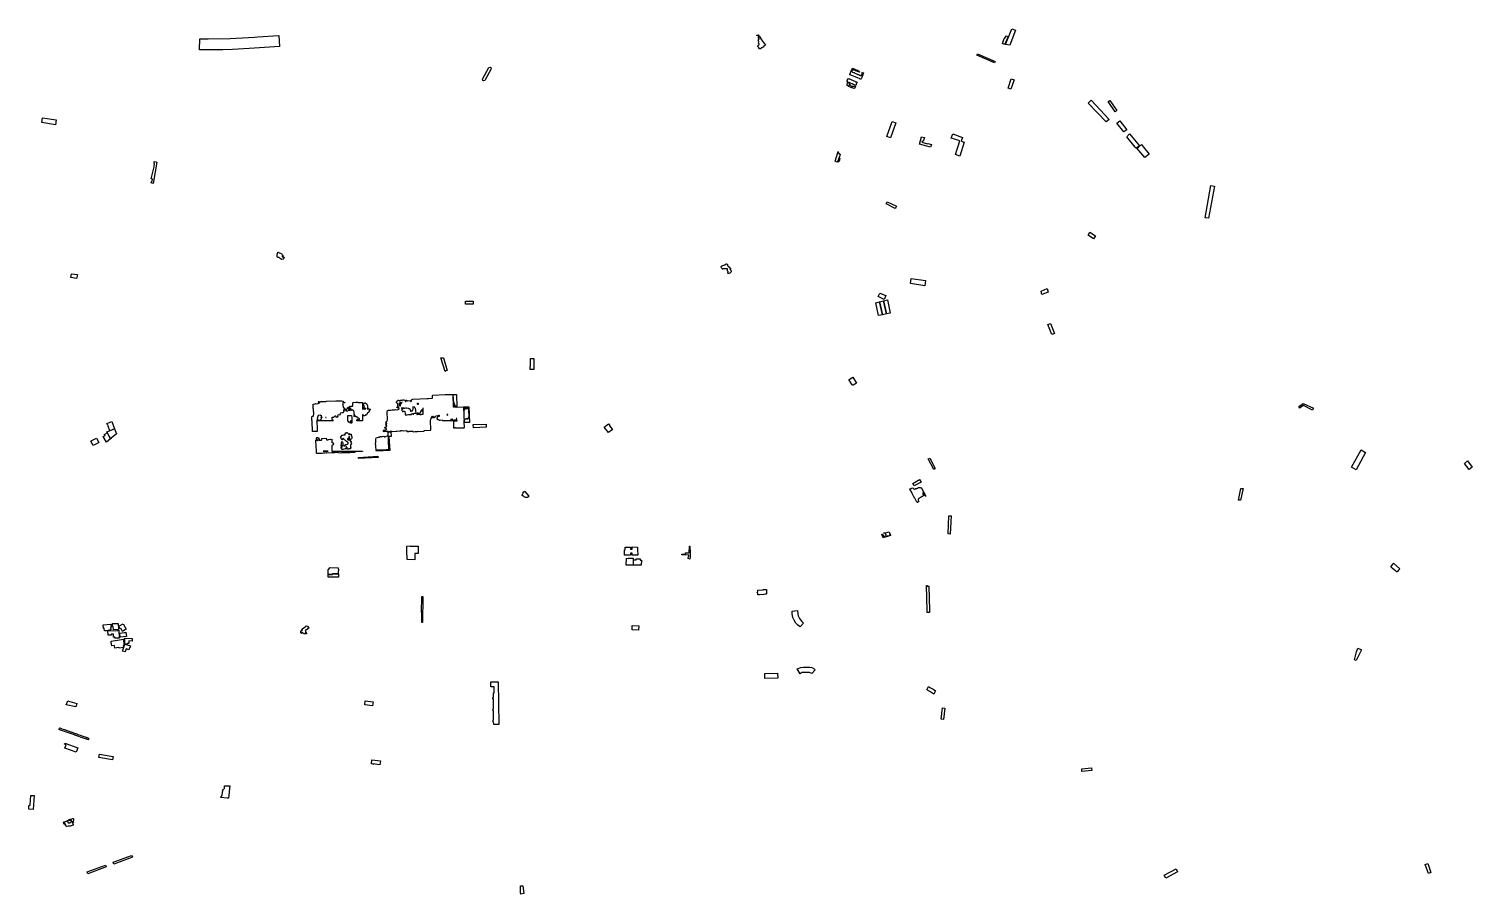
# Model space of a CAD drawing. Header units: metres. Extents: x 213388 to 215578, y 466847 to 469591.
# Drawn here: x 213392 to 215578, y 468280 to 469591 of the extents above; entities that cross this region are included whole.
import ezdxf

# ---------------------------------------------------------------- set-up
doc = ezdxf.new("R2010")
doc.units = ezdxf.units.M
doc.layers.add('DESCRIPTION_ERROR', color=5, linetype='Continuous')
doc.layers.add('EXCESS_ERROR', color=1, linetype='Continuous')

msp = doc.modelspace()

# ---------------------------------------------------------------- linework, layer by layer
at = {"layer": 'DESCRIPTION_ERROR'}
for points in [[(214496.4, 469564.9), (214496.4, 469565.6), (214496.8, 469566.6), (214498, 469567.6), (214498.1, 469568), (214498, 469568.8), (214497, 469569.6), (214496.9, 469570), (214497, 469570.8), (214497.6, 469571.5), (214497.7, 469572.1), (214497.4, 469573), (214496.5, 469573.7), (214497, 469574.4), (214497.2, 469575.4), (214498.1, 469576), (214498.1, 469576.4), (214497.2, 469578), (214497.2, 469579.1), (214497.6, 469579.2), (214497.7, 469579.8), (214497, 469581), (214496.4, 469581.4), (214495.2, 469581.2), (214494.6, 469580.8), (214494.4, 469581), (214494.4, 469581.5), (214495.1, 469582), (214495.8, 469581.7), (214495.9, 469582), (214496.3, 469582), (214496.4, 469581.7), (214496.4, 469582.6), (214497, 469582.1), (214497.4, 469581.4), (214497.7, 469581.2), (214497.8, 469581.1), (214498.4, 469579.8), (214498.7, 469579.6), (214501.7, 469574.8), (214507.7, 469566.8), (214507.6, 469566.6), (214504.8, 469564.5), (214505.1, 469564.2), (214503.2, 469563.2), (214503.1, 469563.3), (214500.8, 469561.7), (214500, 469561.2), (214499.1, 469561.2), (214498.9, 469561.3), (214497.3, 469563.5), (214496.4, 469564.9)], [(214639.4, 469531.9), (214643.2, 469530.1), (214643.3, 469529.9), (214646.9, 469528.8), (214647.7, 469528), (214648.8, 469527.8), (214649.4, 469527.2), (214649.3, 469526.8), (214649.9, 469526.4), (214649.9, 469525.8), (214647.1, 469526.6), (214646.3, 469527.2), (214643.9, 469527.8), (214642.8, 469528.6), (214642.7, 469528.9), (214641.7, 469528.8), (214640.8, 469529.3), (214639.4, 469529.3), (214638.7, 469528.7), (214638.6, 469526.8), (214639.7, 469525.8), (214641, 469525.2), (214642.1, 469525.1), (214643, 469524.4), (214646.2, 469523.2), (214647.8, 469522.2), (214648.4, 469522.3), (214649.8, 469521.8), (214650, 469521.4), (214651.2, 469520.9), (214652.8, 469520.8), (214653.4, 469522), (214654.3, 469522.2), (214654.6, 469522.6), (214654.6, 469523.4), (214653.7, 469524.4), (214653.7, 469525), (214654.7, 469525.3), (214656.1, 469524.8), (214656.1, 469524.1), (214655.8, 469523.6), (214655.3, 469521.8), (214655.1, 469521.3), (214654.8, 469521), (214654.7, 469520.4), (214654.7, 469520.3), (214654.3, 469520), (214654.2, 469519.2), (214653.4, 469517.6), (214652.8, 469515.6), (214652.3, 469515), (214652, 469515.1), (214651, 469515.4), (214650.1, 469516), (214648.3, 469516.6), (214648, 469516.9), (214645.9, 469517.5), (214644.4, 469518.4), (214643.6, 469518.5), (214640.9, 469519.8), (214635.5, 469521.8), (214635.4, 469522.4), (214638, 469528.8), (214638.1, 469528.9), (214638.1, 469529), (214639.3, 469531.9), (214639.4, 469531.9)], [(214633, 469516.1), (214634, 469515.8), (214634.4, 469515.5), (214635, 469515.5), (214637.8, 469514), (214639.4, 469513.6), (214641.4, 469512.5), (214642.9, 469512), (214644.2, 469511.3), (214645.6, 469511), (214645.9, 469510.8), (214646.5, 469510.4), (214645.2, 469507.7), (214645, 469506.5), (214644.5, 469505.8), (214643.6, 469505.9), (214641.4, 469507.2), (214640.5, 469507.3), (214639.1, 469508.2), (214637.2, 469508.8), (214636.8, 469509.1), (214634.6, 469510), (214634.6, 469506), (214635.1, 469506.1), (214635.7, 469507.2), (214636, 469507.2), (214637.2, 469504.9), (214637.8, 469504.4), (214644.1, 469504.4), (214642.6, 469501), (214642, 469500.9), (214640.4, 469501.6), (214639.4, 469502), (214638.7, 469502.2), (214633.7, 469504.3), (214633.9, 469504.6), (214632.8, 469505), (214632.2, 469505), (214631.5, 469505.5), (214631.6, 469507.1), (214631.4, 469507.9), (214632.1, 469508.9), (214632.1, 469509.5), (214633.3, 469510.2), (214633.2, 469510.6), (214632.6, 469510.7), (214631.4, 469512.1), (214631.5, 469513), (214631.9, 469513.2), (214632, 469514.2), (214632.6, 469515.8), (214633, 469516.1)], [(214619.8, 469396.9), (214619.4, 469396.2), (214619.5, 469395.4), (214620.1, 469394.9), (214620, 469393.2), (214619.5, 469393.3), (214619.6, 469391.9), (214618.9, 469391.2), (214618.9, 469390.3), (214618.7, 469390), (214618.1, 469390), (214617.5, 469389.5), (214615, 469389.7), (214613.1, 469390.7), (214613.2, 469390.8), (214617.8, 469405.4), (214618, 469405.1), (214618.3, 469404.8), (214618, 469404.4), (214618, 469403.8), (214618.3, 469403.4), (214618.3, 469402.9), (214618.9, 469402.4), (214619.8, 469402.4), (214620.5, 469402), (214620.6, 469400.5), (214620.2, 469400.2), (214619.9, 469397.7), (214617.5, 469390.4), (214619.9, 469397.7), (214619.8, 469396.9)], [(213768.4, 469246.4), (213768.4, 469249.8), (213768.8, 469250.5), (213768.8, 469251.4), (213769.3, 469252.1), (213769.4, 469253.2), (213769.9, 469252.8), (213771, 469253), (213771.4, 469252.2), (213771.7, 469252), (213773.8, 469251.8), (213774.1, 469251.2), (213774.1, 469250.4), (213774.5, 469251.1), (213774.8, 469251.1), (213774.9, 469251.1), (213775.7, 469249.2), (213776.8, 469248.2), (213777.2, 469247.3), (213777.2, 469246.8), (213776, 469246.6), (213775.9, 469246), (213778.2, 469245.7), (213778.9, 469245.1), (213778.6, 469243.6), (213777.6, 469242.7), (213775.2, 469242.1), (213774.2, 469243.2), (213773.6, 469243.2), (213772.2, 469243.8), (213771.2, 469244.9), (213769.4, 469244.9), (213768.5, 469245.8), (213768.4, 469246.4)], [(214444.9, 469233.5), (214446.4, 469234.1), (214448, 469235.5), (214448.8, 469235.5), (214449.5, 469234.7), (214450.3, 469234.4), (214450.3, 469232.6), (214450.6, 469232.3), (214451.5, 469231.6), (214453, 469229.9), (214454.5, 469229.2), (214455.4, 469228.1), (214453.6, 469227.8), (214454.2, 469227.4), (214454.3, 469226.2), (214455.1, 469225.9), (214455.5, 469225.6), (214455.8, 469224.7), (214455.8, 469223.3), (214453.8, 469221.4), (214452.2, 469220.6), (214451.4, 469220.6), (214451.4, 469221), (214450.7, 469221.5), (214451, 469224), (214450.8, 469224.2), (214450.3, 469224.2), (214450.3, 469228), (214443.2, 469228), (214443.2, 469227.5), (214442.9, 469227.2), (214442.3, 469227.8), (214441.6, 469228.9), (214441.3, 469229.5), (214440.5, 469230.7), (214440.5, 469231.2), (214440.9, 469231.7), (214441.2, 469231.9), (214441.8, 469232.2), (214442.2, 469232.5), (214443.1, 469233.1), (214444.9, 469233.5)], [(213842.2, 469027), (213842.8, 469027.1), (213857.1, 469027.7), (213860.4, 469027.7), (213865.9, 469028), (213868, 469027.3), (213868.3, 469026), (213868.9, 469025.4), (213869.3, 469025.3), (213869.6, 469025.8), (213870, 469025.8), (213870.6, 469025.3), (213871, 469025.3), (213870.8, 469025), (213868.4, 469025), (213867.7, 469024.7), (213867.2, 469023.8), (213867.7, 469022.5), (213867.5, 469021.4), (213867.6, 469020.7), (213868.3, 469019.9), (213868.3, 469018.9), (213868, 469018.3), (213868.3, 469017.8), (213870, 469017.1), (213869.8, 469015.6), (213870.2, 469015.2), (213870.8, 469015.2), (213871.6, 469015.7), (213872.6, 469015.4), (213874.6, 469015.9), (213874.8, 469016.3), (213874.8, 469017.1), (213875.4, 469017.7), (213876.5, 469018), (213877.1, 469018.7), (213877.7, 469018.9), (213878.2, 469019.4), (213878.3, 469020), (213879.1, 469019.9), (213879.2, 469018.9), (213879.6, 469019.3), (213880.3, 469019.3), (213880.8, 469019.8), (213882.2, 469019.8), (213882.7, 469020.2), (213882.8, 469024.6), (213883.5, 469025.4), (213887.2, 469025.6), (213887.9, 469025.5), (213888.8, 469025.7), (213890.5, 469025.8), (213890.8, 469025.5), (213892.2, 469025.3), (213896, 469025.4), (213896.5, 469025.2), (213897.4, 469025.2), (213897.4, 469015.2), (213898.7, 469015.7), (213901, 469015.4), (213901.8, 469015.9), (213902.6, 469015.9), (213902.6, 469016.2), (213901.6, 469016.2), (213900.7, 469016.6), (213899.3, 469016.6), (213898.6, 469016.9), (213898.6, 469017.1), (213899, 469017.2), (213899.3, 469017.7), (213899, 469018.4), (213900.6, 469019.3), (213900, 469020.1), (213899.4, 469020.4), (213898.8, 469021.1), (213898.8, 469021.9), (213899.4, 469022.6), (213899.5, 469023.5), (213900, 469023.7), (213900.5, 469024.7), (213901.6, 469025), (213902.4, 469024.7), (213902.3, 469024.2), (213902.6, 469023.7), (213903.4, 469023.6), (213903.7, 469023.2), (213904.2, 469022.5), (213904.3, 469021.7), (213904.7, 469021.6), (213905, 469021), (213905, 469018.3), (213905.4, 469016.9), (213904.9, 469016.3), (213904.4, 469016.2), (213904.4, 469015.9), (213904.9, 469015.7), (213906.2, 469015.7), (213907.6, 469015.9), (213908.9, 469015), (213909.1, 469014), (213908.3, 469013.6), (213907.2, 469012.4), (213907.4, 469011.5), (213907.3, 469010.3), (213906.6, 469010.3), (213906.4, 469010), (213905.2, 469009.8), (213904.6, 469008.2), (213904.2, 469008), (213904, 469007.2), (213903.5, 469006.6), (213902.8, 469006.3), (213902.5, 469006.6), (213902, 469006.6), (213901.9, 469005.8), (213901.4, 469005.4), (213900.7, 469005), (213899.9, 469005), (213898.6, 469006), (213898.2, 469006.7), (213897.4, 469006.7), (213897.4, 468997.6), (213889.1, 468997.6), (213889.1, 468999.2), (213889.8, 468999.6), (213890.4, 468999.6), (213890.8, 468999.2), (213892.3, 468999.5), (213892.8, 469000.1), (213892.8, 469000.7), (213892.2, 469001.4), (213889.9, 469001.5), (213889.2, 469003.6), (213888, 469003.8), (213887, 469004.8), (213886.1, 469004.9), (213885.6, 469003.8), (213885, 469004), (213885.1, 469005.6), (213885.6, 469006.2), (213886.1, 469006.2), (213886.1, 469006.8), (213885.5, 469006.6), (213885, 469007), (213885, 469011.1), (213883.7, 469013), (213882.7, 469013.4), (213882.4, 469014.1), (213881.5, 469013.9), (213881.4, 469013.4), (213881.2, 469013.4), (213880, 469015.7), (213879.5, 469015.6), (213879.8, 469014.2), (213879.2, 469013.2), (213878.3, 469013.2), (213878, 469014.1), (213877.8, 469014.1), (213877.8, 469013.2), (213877.6, 469012.9), (213876.5, 469013.2), (213875.5, 469012.9), (213875, 469012.4), (213874.4, 469012.6), (213873.8, 469011.8), (213873, 469012.1), (213873.2, 469012.8), (213872.9, 469013), (213872.9, 469013.8), (213873.1, 469013.8), (213873.2, 469014.1), (213872.5, 469014.4), (213872.3, 469014.8), (213871, 469013.9), (213870.2, 469013.9), (213869.2, 469014.4), (213868.8, 469013.9), (213868.8, 469013.3), (213869.2, 469012.6), (213869.2, 469012), (213868.4, 469009.9), (213868.1, 469009.7), (213866, 469009.8), (213864.4, 469009), (213863.9, 469008.5), (213863.4, 469006.3), (213861.4, 469006.4), (213860.3, 469006.1), (213859.8, 469005.1), (213860.2, 469004.5), (213860.2, 469003.9), (213859.7, 469003.2), (213859, 469003.1), (213859, 469002.6), (213857.6, 469003), (213857.5, 469003.9), (213856.9, 469004.5), (213855.4, 469004.4), (213854.3, 469003.1), (213853.8, 469002.8), (213851.8, 469002.7), (213851.3, 469003), (213851.3, 468999.7), (213851.6, 468999.4), (213852.7, 468999), (213852.8, 468997.8), (213853.1, 468997.6), (213827.8, 468997.6), (213828.2, 468997), (213828.5, 468992.5), (213828.8, 468990.4), (213829.1, 468981.8), (213828.7, 468981.6), (213825, 468981.6), (213823.4, 468981.2), (213821.8, 468981.6), (213821.1, 468997.2), (213821.3, 468997.6), (213821.1, 468997.6), (213821, 468998), (213820.9, 469003.7), (213821.3, 469004.6), (213822.2, 469004.8), (213822.7, 469004.5), (213823.4, 469005.2), (213823.9, 469008), (213823.7, 469009.2), (213823.8, 469010.5), (213823.3, 469012.1), (213823.2, 469015), (213822.8, 469016.5), (213822.8, 469023), (213825.4, 469023.3), (213825.7, 469023.2), (213826.2, 469023.7), (213828.2, 469023.5), (213830.6, 469023.7), (213831.4, 469024.3), (213831.4, 469024.8), (213831.7, 469025), (213831.4, 469025.9), (213830.3, 469026.1), (213830.8, 469026.5), (213831.4, 469026.6), (213831.9, 469026.6), (213832.1, 469026.1), (213832, 469025), (213832.4, 469024.8), (213832.8, 469025.9), (213834.1, 469026.2), (213834.6, 469026.7), (213841.1, 469027), (213842.2, 469027)], [(213995.9, 469031.4), (213997.6, 469031.6), (214003.3, 469031.8), (214003.4, 469035), (214003.6, 469036), (214003.8, 469036.2), (214022.7, 469037.2), (214023.6, 469037.2), (214023.8, 469037.2), (214029.8, 469037.5), (214031.4, 469037.5), (214032.7, 469037.7), (214033.6, 469037.7), (214034, 469037.5), (214034.6, 469036.9), (214034.6, 469036.8), (214034.6, 469036.3), (214034.5, 469035.1), (214034.8, 469032.7), (214035, 469030.4), (214035.1, 469025.2), (214035.2, 469020), (214035.4, 469019.2), (214035.5, 469018.8), (214035.7, 469024.8), (214036.2, 469023.7), (214037, 469022.9), (214036.8, 469020.7), (214037.8, 469020.5), (214038.7, 469018.9), (214040.4, 469018.8), (214040.4, 469018.3), (214050.3, 469018.6), (214050.4, 469018.4), (214050.8, 469018.2), (214051.1, 469017.1), (214050.5, 469014.6), (214050.7, 469012.9), (214051.8, 469014.2), (214052.3, 469015.8), (214053.4, 469016.4), (214053.1, 469017), (214053.5, 469017.4), (214053.7, 469017.4), (214053.7, 469016.3), (214054.2, 469015.8), (214054.7, 469015.7), (214055.3, 469016.6), (214056.1, 469016.9), (214056.5, 469017.8), (214057, 469017.5), (214057.1, 469016.3), (214057.8, 469014.6), (214057.8, 469013.6), (214058.2, 469012.6), (214058.5, 469004.6), (214058.3, 469003.6), (214057.6, 469002.2), (214057.6, 469000.6), (214057.1, 469000), (214056.5, 469000), (214056.4, 469000.3), (214056, 469000.4), (214055.5, 469001.2), (214055.6, 469001.8), (214055.4, 469001.8), (214055.4, 469001), (214054.8, 469000.4), (214054.3, 469000.2), (214053, 469000.2), (214052.3, 468999.6), (214051.9, 468998.6), (214051.3, 468998.8), (214051.2, 468999), (214051.1, 468996.8), (214051.2, 468995), (214051.1, 468995), (214051.4, 468988.5), (214051.4, 468987.1), (214051.2, 468986.4), (214046.4, 468986.6), (214044.2, 468986.3), (214040.6, 468986.4), (214040.2, 468986.2), (214038.6, 468986.2), (214038.4, 468986.9), (214037.5, 468986.9), (214037, 468986.3), (214035.6, 468986.4), (214035.6, 468997.6), (214019.3, 468997.6), (214019.3, 468997.8), (214018.1, 468998.6), (214015.3, 468998), (214014.1, 468998.3), (214013.3, 468999), (214012.1, 468999.1), (214011.8, 468999.7), (214011.6, 468999.5), (214010.9, 468999.5), (214010.8, 469000.2), (214010.4, 469000.7), (214010.5, 469001.3), (214010.9, 469001.5), (214010.8, 469002.7), (214011.5, 469003.6), (214011.4, 469004), (214011.8, 469004.3), (214013.6, 469004.4), (214014.5, 469004.9), (214014.5, 469005.1), (214013.8, 469005.7), (214012.6, 469005.7), (214011.6, 469005.1), (214008.5, 469004.6), (214007.4, 469003.4), (214006.7, 469003.2), (214006.6, 469002.2), (214006, 469002), (214005, 469002.1), (214005.1, 469002.7), (214005.8, 469002.8), (214006, 469003.1), (214005.1, 469003.3), (214004.8, 469003.9), (214004.3, 469004.2), (214003.9, 469003.8), (214003.4, 469003.8), (214003.2, 469004), (214002.7, 469003.9), (214002.4, 469003.2), (214001.6, 469003.2), (214001.4, 469002.6), (214001.6, 469002.4), (214002.4, 469002.4), (214002.5, 469001.8), (214002.2, 469001.5), (214001.4, 469001.4), (214000.8, 469000.2), (214000.3, 469000), (214000, 468997.9), (214000.7, 468983.7), (214000.6, 468983.7), (214000.6, 468983.2), (214000, 468982.7), (213992, 468982.3), (213991.6, 468982.2), (213991.5, 468982.2), (213991.5, 468982.2), (213989.5, 468981.6), (213984.2, 468981.1), (213981.5, 468981.2), (213980.4, 468981), (213977, 468981), (213975.6, 468980.6), (213974.4, 468980.7), (213974.3, 468981.4), (213970.3, 468981.2), (213967.9, 468981.2), (213967.2, 468981.1), (213965.9, 468981), (213965.4, 468981.4), (213965.5, 468982), (213964.7, 468981.9), (213964.3, 468982.2), (213960.1, 468982.1), (213957.5, 468982.2), (213957, 468982.4), (213955.7, 468982.4), (213955.3, 468982.1), (213954.1, 468981.8), (213949.3, 468981.6), (213948.5, 468981.2), (213942.4, 468981), (213941.8, 468981), (213941.2, 468981.4), (213939.6, 468981.6), (213938.9, 468980.8), (213938.9, 468980.8), (213938.6, 468980.8), (213938.3, 468980.9), (213938.1, 468980.8), (213937.6, 468980.5), (213936.8, 468980.5), (213936.8, 468980.7), (213936.5, 468981.5), (213935.6, 468981.8), (213934.6, 468980.9), (213933.2, 468981.4), (213932.2, 468981.4), (213930.4, 468980.9), (213929.3, 468981.5), (213929.3, 468982.6), (213929, 468983), (213929.3, 468983.6), (213929.9, 468983.3), (213931.2, 468983.3), (213931.8, 468983.8), (213933.6, 468984), (213934, 468984.2), (213933.7, 468985.4), (213932.9, 468985.8), (213932.4, 468986.6), (213931.4, 468986.5), (213931.2, 468986.8), (213931.2, 468987.4), (213931.6, 468988.1), (213932.2, 468988.1), (213933, 468987.6), (213933.5, 468987.8), (213934.3, 468990.5), (213934.2, 468990.7), (213933.5, 468990.6), (213932.8, 468991.1), (213932.8, 468991.7), (213933.2, 468992.5), (213933.6, 468992.9), (213934.3, 468992.8), (213934.4, 468993.4), (213934.1, 468994.2), (213933.6, 468993.7), (213933.4, 468994.4), (213932.8, 468995), (213933.4, 468995.8), (213933.1, 468996.4), (213933.7, 468996.5), (213934.1, 468996), (213934.6, 468996.7), (213934.7, 468997.6), (213935, 468997.6), (213935.4, 468999.7), (213934.9, 469010.6), (213935.5, 469013), (213936.8, 469013.8), (213937.8, 469013.9), (213940.6, 469013.9), (213942.2, 469014.2), (213946.2, 469014.2), (213947.5, 469014.5), (213950.5, 469014.4), (213951.5, 469014.5), (213952.8, 469015.1), (213952.7, 469015.9), (213953, 469016.6), (213952.6, 469017.1), (213950.3, 469017.4), (213949.4, 469017.8), (213949.8, 469018.6), (213951, 469018.6), (213951.2, 469018.8), (213952, 469018.8), (213952, 469019), (213951.5, 469019.2), (213951, 469019.8), (213951, 469020.1), (213951.2, 469020.2), (213951.2, 469021.3), (213950.8, 469022.8), (213950.8, 469023.5), (213949.8, 469024.1), (213949, 469025), (213948.8, 469026.2), (213949.4, 469027.1), (213949.3, 469027.6), (213951, 469028.2), (213951.4, 469028.9), (213952.1, 469028.9), (213952.8, 469028.5), (213953.2, 469028), (213953.5, 469028), (213954.8, 469028.2), (213955.3, 469028.9), (213955.9, 469029.1), (213957.8, 469029.1), (213958.7, 469029.2), (213958.9, 469029.5), (213960.2, 469029.5), (213961.8, 469028.9), (213961.9, 469027.9), (213962.8, 469026.6), (213963.2, 469026.6), (213963.8, 469027.7), (213964.4, 469027.6), (213964.8, 469028), (213964.7, 469028.3), (213963.8, 469028.2), (213963.6, 469028.8), (213965.3, 469028.5), (213965.6, 469027.9), (213970.1, 469028.6), (213970.3, 469028.3), (213970.2, 469027.1), (213970.8, 469027), (213971.6, 469027.4), (213971.9, 469027.9), (213971.9, 469028.4), (213971.5, 469028.8), (213971.5, 469029.5), (213973.2, 469030.2), (213995.3, 469031.2), (213995.5, 469031.4), (213995.9, 469031.4)], [(213830.5, 469005.5), (213829.4, 469002.8), (213829.4, 469002), (213829.1, 469001.5), (213829.3, 469000.2), (213829, 468999.8), (213828.4, 468999.8), (213828.5, 468999.6), (213829.9, 468999.4), (213830.6, 468998.5), (213834, 468998.8), (213834.5, 468999.2), (213834.5, 468999.7), (213835, 469000), (213835.2, 469000.7), (213835.1, 469002.4), (213835.6, 469002.8), (213835.6, 469004), (213835.3, 469004.6), (213835.9, 469004.9), (213835.9, 469005.1), (213834.2, 469005.7), (213833.5, 469005.7), (213833.2, 469006.1), (213830.8, 469005.7), (213830.5, 469005.5)], [(213877, 469005.4), (213878.2, 469005.4), (213879.4, 469005.7), (213880.7, 469005.7), (213881, 469005.2), (213881.3, 469003.3), (213881.3, 468999.2), (213881.6, 468997.6), (213881.4, 468997.6), (213881.4, 468994.7), (213881, 468994), (213880.3, 468994), (213879.7, 468994.9), (213879.6, 468994.4), (213878.9, 468993.8), (213878.6, 468994.9), (213877.9, 468995.3), (213877.3, 468994.9), (213876.5, 468996.4), (213876.2, 468996.1), (213875.9, 468996.2), (213875.6, 468997.6), (213875.2, 468997.6), (213875.2, 469004.9), (213875.4, 469005.4), (213876, 469005.7), (213877, 469005.4)], [(213877.1, 469016.4), (213876.2, 469016.4), (213875.8, 469015.6), (213877.4, 469015.4), (213877.7, 469015.2), (213878.5, 469015.3), (213878.6, 469015.7), (213879.1, 469015.9), (213879, 469016.5), (213878.6, 469016.8), (213877.8, 469016.8), (213877.1, 469016.4)], [(213953.9, 469024.4), (213953.3, 469024.9), (213953, 469024.3), (213953.2, 469020.5), (213954.4, 469020.7), (213954.5, 469020.5), (213955.2, 469020.5), (213955.3, 469020.7), (213955.4, 469022.8), (213955.1, 469024.3), (213955.6, 469024.8), (213955.2, 469024.8), (213955, 469025.3), (213954.6, 469025.3), (213953.9, 469024.4)], [(213956.5, 469024.3), (213957, 469024.6), (213956.9, 469024.9), (213955.8, 469024.7), (213956.5, 469024.3)], [(213973.6, 469018.6), (213973.8, 469014.6), (213973.4, 469013.6), (213973, 469013.6), (213973, 469013.2), (213972.4, 469012.9), (213971.6, 469011.1), (213970.8, 469011.6), (213970.7, 469012.8), (213970.3, 469013.2), (213970.3, 469014.4), (213970.1, 469014.6), (213969.5, 469014.6), (213969.4, 469015.4), (213968.8, 469015.9), (213968, 469015.9), (213967.7, 469015.7), (213967.4, 469016.2), (213966.8, 469016.5), (213964.4, 469016.4), (213964.1, 469016.6), (213962.6, 469016.8), (213961, 469016.4), (213960.6, 469016.6), (213957.6, 469016.6), (213956.6, 469017.5), (213956.4, 469016.5), (213956.6, 469016.3), (213957.8, 469016.5), (213958.9, 469015.7), (213958.2, 469015.3), (213958.1, 469015), (213956.9, 469014.6), (213956.9, 469014.1), (213957.2, 469013.8), (213957, 469013.2), (213957.7, 469012.7), (213958.3, 469011.7), (213959.3, 469011.7), (213959.8, 469012.1), (213960.4, 469012.1), (213961.4, 469011.6), (213962, 469008.6), (213962, 469006.7), (213962.3, 469006.6), (213965.3, 469006.6), (213967.4, 469006.9), (213968, 469007.4), (213968.9, 469007.3), (213969.5, 469006.9), (213970.7, 469006.9), (213971.5, 469007.4), (213971.5, 469008.4), (213972.6, 469008.2), (213973, 469008.6), (213973.4, 469008.6), (213973.8, 469008.4), (213973.7, 469007.9), (213974.2, 469007.8), (213975.1, 469007.9), (213974.6, 469008.4), (213975.4, 469008.5), (213976.2, 469009.1), (213978.4, 469009), (213978.7, 469009.3), (213978.7, 469010), (213978.5, 469012.2), (213978.2, 469012.6), (213978.2, 469013.9), (213977.6, 469016.4), (213977, 469017.2), (213976.8, 469018.1), (213976.3, 469018.4), (213973.9, 469018.8), (213973.6, 469018.6)], [(213958, 469025.9), (213958.2, 469025.9), (213958.2, 469026.2), (213958, 469026.2), (213958, 469025.9)], [(213988.4, 469014.7), (213988.2, 469014), (213986.6, 469013.6), (213986.3, 469013.3), (213986.5, 469013), (213988.1, 469012.8), (213988.2, 469012.6), (213987.7, 469012.1), (213985.7, 469012), (213985.3, 469011.7), (213985.1, 469010.9), (213984.6, 469010.4), (213984.6, 469009.8), (213985.1, 469009.4), (213985, 469009.1), (213983.8, 469008.8), (213981.6, 469009.1), (213980.2, 469009), (213980.2, 469008.4), (213979.6, 469007.9), (213979.6, 469007.4), (213980.5, 469007.4), (213981.6, 469007.9), (213983.2, 469007.8), (213984.2, 469007.4), (213986.2, 469007.4), (213987.6, 469007.8), (213989.5, 469007.6), (213989.5, 469014.8), (213989.2, 469015.1), (213988.4, 469014.7)], [(213980.4, 469023), (213980.8, 469022.8), (213981, 469023.8), (213980.5, 469024.2), (213980.4, 469023)], [(213981.5, 469023.2), (213982.1, 469022.5), (213982.1, 469023.7), (213981.4, 469023.8), (213981.5, 469023.2)], [(213988.8, 469016.3), (213989.3, 469015.9), (213989.4, 469016.6), (213988.9, 469016.6), (213988.8, 469016.3)], [(214025.4, 469006.4), (214026.5, 469006.2), (214026.8, 469006.4), (214026.7, 469006.9), (214025.8, 469006.9), (214025.4, 469006.4)], [(213835.8, 469002.5), (213836.2, 469001.9), (213836.3, 469002.6), (213836, 469002.7), (213835.8, 469002.5)], [(213841.7, 469002.6), (213842.4, 469002.6), (213842.4, 469002.7), (213841.9, 469002.8), (213841.7, 469002.6)], [(213879.4, 468996.1), (213879.8, 468995.6), (213880.2, 468996.5), (213880, 468997.6), (213879.6, 468997.6), (213879.4, 468996.1)], [(214032.6, 468999.8), (214031.5, 469000), (214031.3, 468999.7), (214031.4, 468998.9), (214031.6, 468998.8), (214032.6, 468999.5), (214033.4, 468998.8), (214033.7, 468999.4), (214034, 468999.6), (214034, 469000), (214033.1, 469000.2), (214032.6, 468999.8)], [(214041.1, 468997.6), (214040.9, 468998.4), (214039.7, 468999.1), (214036.6, 468998.8), (214035.6, 468999.1), (214035.6, 468997.6), (214041.1, 468997.6)], [(214039.9, 469000.8), (214040.3, 469000.9), (214040.3, 469001.3), (214039.6, 469001.3), (214039.9, 469000.8)], [(213827, 468968.2), (213828.2, 468968.4), (213827.4, 468968.9), (213827.9, 468969.5), (213828, 468970.1), (213827.9, 468971.9), (213828.4, 468972.2), (213829.7, 468972.1), (213829.8, 468972.4), (213830.6, 468972), (213830.5, 468971.3), (213830.8, 468970.9), (213831.2, 468971.2), (213831.4, 468972), (213831.8, 468968.5), (213832.1, 468968.3), (213835.3, 468968.4), (213835.9, 468969.1), (213836, 468970.8), (213836.5, 468971), (213842.4, 468971.3), (213842.6, 468971), (213842.8, 468968.8), (213844.8, 468968.9), (213845.6, 468969.4), (213846.7, 468969.2), (213848.4, 468969.6), (213849.7, 468969.5), (213851.3, 468969.8), (213851.3, 468964.4), (213851.8, 468964.8), (213852.7, 468964.7), (213853.3, 468964), (213853.6, 468962.6), (213853.1, 468961.3), (213852.1, 468960.8), (213852, 468960.5), (213851.3, 468960.2), (213851.3, 468951.5), (213897.4, 468951.5), (213897.4, 468951), (213885.8, 468950.4), (213885.8, 468949.8), (213885.6, 468949.7), (213884.7, 468949.7), (213880.7, 468949.6), (213880.4, 468949.5), (213878.1, 468949.4), (213878.1, 468949.3), (213866.3, 468949.3), (213864.7, 468948.8), (213861, 468949.1), (213860.7, 468949.3), (213860.6, 468949.3), (213860.5, 468949.3), (213860.3, 468949.4), (213856.6, 468949.4), (213855, 468949.1), (213853.6, 468949.1), (213852.6, 468949.3), (213851.9, 468949.8), (213850.9, 468949), (213843.7, 468948.8), (213842.3, 468949.3), (213840.7, 468948.7), (213838.4, 468948.6), (213836.4, 468948.1), (213836.3, 468948.1), (213828.4, 468947.9), (213827.8, 468948.4), (213827.8, 468949.6), (213827.8, 468951.5), (213827.7, 468951.5), (213827, 468967.8), (213826.9, 468967.8), (213827, 468968.2)], [(213828.8, 468968.4), (213829.4, 468967.9), (213830.2, 468967.9), (213830.6, 468968.3), (213830.5, 468968.6), (213829.4, 468968.6), (213828.8, 468968.4)], [(213851.5, 468963.7), (213851.5, 468963.8), (213851.4, 468963.7), (213851.5, 468963.7)], [(213874.3, 468979.8), (213875.5, 468979.1), (213876, 468978.6), (213876.1, 468977.6), (213876.8, 468977), (213877.2, 468977), (213877.9, 468977.6), (213877.8, 468978.1), (213878, 468978.4), (213878.4, 468978.1), (213878.2, 468977.8), (213878.3, 468977.5), (213879.7, 468977.2), (213880.8, 468976), (213880.6, 468974.8), (213881.3, 468973.7), (213881.2, 468971.3), (213880.8, 468970.3), (213880.3, 468969.8), (213879.5, 468969.7), (213878.6, 468968.5), (213878.8, 468967.1), (213879.2, 468966.4), (213880, 468966.8), (213880.4, 468966.2), (213880, 468964.6), (213880.3, 468964.4), (213880.7, 468963.6), (213879.2, 468960.1), (213879.4, 468957.6), (213880.1, 468957), (213880.1, 468956.4), (213879.6, 468956), (213879.7, 468955.6), (213878.9, 468955.1), (213877, 468955.2), (213876.1, 468954.8), (213875.4, 468954.8), (213874.2, 468955.1), (213871.2, 468955.1), (213869.4, 468954.4), (213867.7, 468954.1), (213866.5, 468954.2), (213866.3, 468954.4), (213866, 468955.6), (213865, 468956), (213865.3, 468958.4), (213865.6, 468958.6), (213865.9, 468957.4), (213866.4, 468957), (213866.5, 468958.7), (213866.8, 468958.9), (213866.8, 468959.5), (213865.3, 468959.6), (213865, 468960.2), (213865.1, 468961), (213865.7, 468961.3), (213865.9, 468961.9), (213865.9, 468962.9), (213865.6, 468963.2), (213865.7, 468963.7), (213865.2, 468964.3), (213866.3, 468965.2), (213866.4, 468965.8), (213865.9, 468966.1), (213866.4, 468966.2), (213866.9, 468966), (213867.5, 468964.4), (213867.7, 468960.4), (213868.8, 468960.6), (213869.5, 468959.5), (213869.9, 468959.5), (213870.1, 468959.9), (213871.2, 468959.6), (213871.3, 468960.5), (213871, 468960.8), (213871.9, 468961.7), (213873.4, 468961.7), (213874.7, 468962.4), (213875.5, 468962.5), (213875.8, 468962.8), (213875.6, 468964.7), (213875.2, 468965.4), (213874.4, 468965.3), (213873.7, 468966.2), (213873.1, 468966.2), (213872, 468967.6), (213872, 468967.9), (213871.4, 468968.4), (213870.4, 468968.8), (213869.6, 468969.5), (213869.4, 468970.1), (213868.3, 468970.1), (213868, 468970.4), (213868, 468971), (213867.7, 468971), (213867.7, 468970.6), (213867.2, 468970), (213867.2, 468969), (213866.6, 468968.8), (213865.2, 468970.3), (213865, 468972.5), (213864, 468972.7), (213863.9, 468973.1), (213864, 468973.4), (213864.5, 468973.4), (213865.1, 468973.8), (213866.8, 468975.8), (213867.8, 468975.8), (213869.5, 468976.3), (213870.6, 468976.1), (213871.1, 468976.2), (213871.4, 468976.8), (213871, 468977), (213870.8, 468977.6), (213871.1, 468978), (213871.7, 468978.2), (213871.9, 468979.2), (213873.4, 468979.4), (213873.7, 468979.8), (213874.3, 468979.8)], [(213869.3, 468970.8), (213869.3, 468971), (213869.2, 468970.8), (213869.3, 468970.8)], [(213877, 468973.1), (213876.8, 468971.8), (213876.5, 468971.2), (213876.2, 468970.9), (213875.5, 468970.9), (213875, 468970.4), (213875, 468969.2), (213875.4, 468968.8), (213876.2, 468969), (213876.4, 468970.1), (213876.8, 468969.8), (213877, 468969), (213877.3, 468968.6), (213877.7, 468968.9), (213877.7, 468973), (213877.6, 468973.7), (213877.3, 468973.8), (213877, 468973.1)], [(213936.1, 468974.4), (213936.7, 468973), (213936.8, 468969.7), (213937.2, 468967.8), (213937.2, 468965.4), (213937.3, 468964.4), (213937.7, 468963.8), (213937.7, 468961.3), (213938, 468960.1), (213938, 468958), (213937.6, 468956.8), (213937.4, 468954.6), (213937.1, 468954.2), (213929.4, 468953.3), (213927, 468953.3), (213925.2, 468952.9), (213921.7, 468953.2), (213921.2, 468952.9), (213919.7, 468952.9), (213919.3, 468952.6), (213918.7, 468952.7), (213918.2, 468953.5), (213918.2, 468954.8), (213917.8, 468957.5), (213917.9, 468960.7), (213917.3, 468962.4), (213917.3, 468963.7), (213917.8, 468965.2), (213917.6, 468969.8), (213918, 468971.8), (213918.2, 468972), (213920.2, 468972.1), (213922, 468972.7), (213923.2, 468972.7), (213924.4, 468973.8), (213925.2, 468973.8), (213926.3, 468973.4), (213927.2, 468973.7), (213927.6, 468973.3), (213928, 468973.3), (213928.3, 468974), (213928.9, 468974.2), (213930.2, 468973.9), (213930.6, 468973.4), (213931.8, 468973.1), (213932.3, 468974.2), (213933.2, 468974), (213933.5, 468974.4), (213934.3, 468974.6), (213936.1, 468974.4)], [(213837.8, 468951.5), (213845.3, 468951.6), (213845.3, 468951.8), (213837.8, 468951.7), (213837.8, 468951.5)], [(213872.3, 468957), (213872.6, 468956.2), (213873.6, 468956), (213874.1, 468956.3), (213874.1, 468957.2), (213873.2, 468958.2), (213872.6, 468958.3), (213872.3, 468957)], [(214728.4, 468895.2), (214729.8, 468896.2), (214731.2, 468895.4), (214731.5, 468895), (214732.4, 468894.6), (214733.2, 468894), (214734.4, 468894.1), (214735.4, 468895), (214736.8, 468895), (214737.6, 468895.6), (214738.6, 468895.7), (214739.4, 468896.3), (214740.7, 468896.3), (214740.8, 468896.5), (214741.4, 468896.5), (214743, 468895.9), (214743.2, 468896.6), (214743.3, 468896.7), (214750.5, 468883.2), (214750.3, 468883.2), (214748.2, 468885.5), (214747.2, 468887.8), (214746.1, 468889), (214745.9, 468886.3), (214746.5, 468885.6), (214746.5, 468883.9), (214745.5, 468883.1), (214744.8, 468882.8), (214743.7, 468881.8), (214741.4, 468880.7), (214740.7, 468880), (214739.9, 468879.8), (214739.4, 468879.4), (214738.9, 468878.5), (214739, 468877.3), (214740.1, 468876.5), (214740.1, 468876.1), (214738.8, 468874.6), (214738.6, 468873.8), (214738, 468873.8), (214737.6, 468874.2), (214737.1, 468874.1), (214736.2, 468875.3), (214734.2, 468879.6), (214733.5, 468880.4), (214732.4, 468883), (214732, 468883.4), (214731, 468885.6), (214729.8, 468887.3), (214728.7, 468889.8), (214728, 468890.9), (214727.9, 468891.6), (214727.5, 468891.8), (214727.4, 468892.4), (214726.4, 468893.9), (214726.4, 468894.6), (214726.6, 468894.6), (214728.4, 468895.2)], [(214141.4, 468889.8), (214142.3, 468889.8), (214142.9, 468890.9), (214143.5, 468890.7), (214149.5, 468883.6), (214149.5, 468883.6), (214149, 468883.3), (214148.8, 468882.6), (214147.6, 468881.5), (214146.6, 468881.5), (214146.1, 468881.2), (214145.6, 468881.2), (214145.3, 468881.6), (214144.1, 468881.4), (214142.2, 468882.5), (214140.8, 468883.7), (214139.9, 468883.7), (214139.5, 468883.9), (214139.5, 468884), (214139.5, 468884.1), (214140.5, 468887.6), (214140.6, 468887.9), (214140.7, 468888.6), (214140.9, 468889.3), (214141.4, 468889.8)], [(214684.3, 468825.8), (214685.2, 468824.5), (214686.4, 468824.4), (214686.7, 468824), (214687, 468822.5), (214687.4, 468821.8), (214689.1, 468822), (214689.7, 468822.7), (214689.8, 468823.4), (214690.3, 468824.2), (214690.3, 468825), (214689.7, 468826), (214689.7, 468827.3), (214686.7, 468827.2), (214689.3, 468828), (214695.1, 468829.5), (214696.9, 468823.7), (214685.9, 468820.3), (214684, 468825.9), (214684.3, 468825.8)], [(214692.4, 468823.4), (214692.6, 468823.3), (214692.7, 468823.7), (214692.5, 468823.8), (214692.4, 468823.4)], [(214695.4, 468824.3), (214696, 468824.3), (214695.8, 468824.8), (214695.4, 468824.8), (214695.4, 468824.3)], [(215458.1, 468781.2), (215458.1, 468781.3), (215458.6, 468782), (215468.2, 468773.4), (215466.5, 468771.3), (215464.3, 468768.6), (215463.7, 468768.7), (215463.5, 468769.2), (215462.4, 468769.8), (215461.8, 468770.5), (215459.3, 468772.3), (215457.4, 468774), (215457.4, 468774.2), (215456.9, 468774.4), (215455, 468776), (215455, 468776.9), (215457.5, 468780.5), (215458.1, 468781.2)], [(214504.4, 468741.7), (214504.7, 468741.9), (214506.9, 468742.1), (214509.5, 468742.1), (214509.2, 468735.5), (214508.8, 468734.8), (214507.9, 468734.7), (214507.2, 468734.9), (214505.3, 468734.5), (214498.9, 468733.9), (214498.5, 468733.8), (214496.4, 468733.9), (214496.4, 468737.2), (214495.2, 468737.3), (214495.1, 468738.1), (214495.7, 468738.6), (214496.2, 468739.4), (214496.4, 468740.8), (214503.3, 468741.7), (214504.4, 468741.7)], [(213808.2, 468683.3), (213811.7, 468686.3), (213812.4, 468686.9), (213814.2, 468686.4), (213815.4, 468684.9), (213815.7, 468685.1), (213815.7, 468685.1), (213816.6, 468684), (213812, 468680.3), (213811.3, 468681.1), (213811.8, 468680.4), (213810.9, 468680.1), (213812.5, 468676), (213812.5, 468675), (213812.2, 468675), (213812.1, 468675.5), (213811.3, 468677.4), (213812.2, 468675), (213809, 468675), (213808.4, 468675.6), (213807.5, 468675.7), (213806.9, 468676.7), (213806.2, 468676.7), (213805.2, 468676.3), (213805.2, 468675.6), (213804.7, 468675.7), (213804.1, 468676.4), (213804, 468676.6), (213804, 468678.7), (213804.1, 468679), (213804.4, 468679.2), (213804.6, 468679.3), (213804.8, 468679.6), (213806.3, 468680.3), (213805.1, 468679.8), (213805, 468679.9), (213805.2, 468680.3), (213805.9, 468680.9), (213806.1, 468681.6), (213807.4, 468682.8), (213808.2, 468683.3)], [(213439.1, 468532.2), (213441.5, 468531.6), (213441.8, 468531.5), (213442.4, 468531.1), (213444.4, 468530.6), (213446.1, 468530), (213446.3, 468529.9), (213446.8, 468529.3), (213448, 468529.3), (213449.9, 468528.6), (213450.1, 468528.5), (213451.9, 468527.9), (213455.6, 468526.6), (213456.1, 468526.3), (213456.6, 468526.2), (213457.5, 468525.9), (213457.7, 468525.7), (213458.7, 468525.5), (213462.4, 468524.1), (213462.8, 468523.9), (213463.2, 468523.9), (213465, 468523.2), (213465, 468523.2), (213465.2, 468523.1), (213471.4, 468520.9), (213471.4, 468520.9), (213471.4, 468520.9), (213474, 468520), (213474, 468520), (213474.1, 468519.9), (213479.1, 468518.1), (213479.2, 468518), (213480.7, 468517.6), (213482.6, 468516.9), (213482.6, 468514.2), (213472.1, 468517.9), (213472.1, 468517.9), (213471.7, 468518), (213471.7, 468518), (213466.9, 468519.7), (213466.8, 468519.8), (213466.5, 468519.8), (213461.7, 468521.5), (213461.6, 468521.6), (213461.3, 468521.7), (213440.4, 468529), (213440.3, 468529.4), (213439.1, 468529.4), (213439, 468529.5), (213438.1, 468530), (213438.2, 468530.4), (213438.8, 468532), (213439.1, 468532.2)], [(213684, 468428.6), (213685.1, 468430.8), (213685.3, 468433.9), (213685.7, 468435.8), (213686, 468436.6), (213685.9, 468438.4), (213686.4, 468439.2), (213686.9, 468439.2), (213687.5, 468439.6), (213687.8, 468440.5), (213688.6, 468441.2), (213688.8, 468443.5), (213688.4, 468444.2), (213688.6, 468444.6), (213696.7, 468444.6), (213694.5, 468425.8), (213693, 468425.9), (213692.8, 468425.8), (213683.1, 468426.9), (213683.2, 468428.1), (213684, 468428.6)], [(213456.4, 468394.1), (213458.8, 468395), (213459.5, 468394.9), (213460, 468394.4), (213460, 468392.8), (213459.6, 468390.5), (213460, 468389.5), (213459.6, 468389), (213458.4, 468388.8), (213458.6, 468387.6), (213458.9, 468387.5), (213459.2, 468386.5), (213459.3, 468385.7), (213459.2, 468385.7), (213459.3, 468385.2), (213459.4, 468384.8), (213454.8, 468383.6), (213451.6, 468383.4), (213450, 468382.9), (213449.2, 468382.9), (213448.4, 468383.8), (213448.3, 468384.7), (213448, 468385.2), (213448, 468386), (213447.5, 468386.9), (213447.1, 468386.8), (213447.6, 468384.6), (213447.6, 468384.4), (213447, 468386.6), (213445.7, 468386.2), (213444.8, 468389.7), (213445.1, 468389.6), (213445.2, 468390.1), (213445.6, 468390.2), (213446, 468390.1), (213446.4, 468389.4), (213446.8, 468390.2), (213447.6, 468390.5), (213448.6, 468391.2), (213449.8, 468391.2), (213450.2, 468392), (213450.7, 468392.2), (213452.3, 468392.2), (213452.2, 468391.4), (213451.2, 468391.6), (213450.8, 468391.2), (213451.1, 468388.9), (213451.6, 468388.4), (213452.3, 468388.3), (213454.2, 468388.6), (213456, 468389.5), (213456.5, 468389.5), (213456.6, 468389.9), (213456.4, 468389.9), (213456.4, 468390.2), (213456.7, 468390.5), (213456.8, 468391.3), (213456.7, 468392.2), (213455.5, 468392.3), (213455, 468391.9), (213453, 468391.7), (213452.5, 468392.5), (213452.6, 468393.1), (213453.3, 468393.6), (213454.9, 468394.1), (213456.4, 468394.1)], [(213445.8, 468387.5), (213446, 468387.4), (213446.6, 468387.6), (213446.4, 468388.8), (213445.8, 468388.8), (213445.8, 468387.5)], [(213446.9, 468387.2), (213446.9, 468387.5), (213446.8, 468387.2), (213446.9, 468387.2)], [(213457.4, 468390.7), (213457.4, 468389.8), (213458, 468389.6), (213458.4, 468390.6), (213457.8, 468390.8), (213457.4, 468390.7)]]:
    msp.add_lwpolyline(points, close=True, dxfattribs=at)
at = {"layer": 'EXCESS_ERROR'}
for points in [[(213725.9, 469561.4), (213700.5, 469560.2), (213685.9, 469559.7), (213650.7, 469559.5), (213651, 469576.5), (213664, 469576.5), (213697, 469576.9), (213724.8, 469578.1), (213734.2, 469578.7), (213739.1, 469579.1), (213770.7, 469581.4), (213771.6, 469564.5), (213734.2, 469561.9), (213725.9, 469561.4)], [(214866.5, 469569.2), (214868.9, 469575.5), (214869.2, 469576.3), (214872.5, 469580.9), (214875.4, 469579.6), (214870.3, 469568), (214868.9, 469568.4), (214866.5, 469569.2)], [(214877.8, 469566.5), (214871.4, 469567.8), (214880.9, 469591.4), (214886.2, 469589.2), (214877.8, 469566.5)], [(214854.7, 469539.7), (214828, 469551.3), (214829, 469553.5), (214855.6, 469541.9), (214854.7, 469539.7)], [(214083, 469513.3), (214080.8, 469512.8), (214079.9, 469513.3), (214079.3, 469515.2), (214088.8, 469532.8), (214091, 469533.4), (214091.8, 469532.9), (214092.5, 469530.7), (214083, 469513.3)], [(214884.5, 469514.4), (214879.3, 469499.9), (214875, 469501.3), (214879.6, 469515.9), (214884.5, 469514.4)], [(215023.8, 469450.4), (214996.5, 469478.8), (215000.7, 469483.2), (215028.1, 469454.3), (215023.8, 469450.4)], [(215037.1, 469465.7), (215026.5, 469481.1), (215029, 469483), (215039.6, 469467.6), (215037.1, 469465.7)], [(213432.8, 469446.1), (213411.9, 469449.5), (213413.2, 469456.8), (213433.9, 469453.5), (213432.8, 469446.1)], [(214705.1, 469448.8), (214697.2, 469426.4), (214691.6, 469428.2), (214699.4, 469450.8), (214705.1, 469448.8)], [(215054.9, 469438.5), (215050.5, 469435.2), (215039.6, 469448.7), (215044.1, 469452.3), (215054.9, 469438.5)], [(214746.5, 469420.5), (214745.1, 469421), (214744.6, 469419.6), (214753.2, 469417.1), (214753.4, 469417.9), (214759.2, 469416.3), (214757.8, 469412), (214740.8, 469416.9), (214744.2, 469427.9), (214748.4, 469426.8), (214746.5, 469420.5)], [(214795.3, 469400.9), (214802.1, 469421.6), (214788.8, 469426), (214791.3, 469432.2), (214806.1, 469427), (214804.1, 469421.4), (214808.5, 469419.9), (214802.1, 469398.7), (214795.3, 469400.9)], [(215055.1, 469427.7), (215059.2, 469432.6), (215074.1, 469414.3), (215071.7, 469412.4), (215069.1, 469410.4), (215067.4, 469412.4), (215067.4, 469412.4), (215055.1, 469427.7)], [(215077.2, 469416.4), (215080.3, 469412.4), (215088.7, 469401.7), (215082.1, 469396.3), (215070.2, 469410.4), (215072.6, 469412.4), (215072.6, 469412.4), (215077.2, 469416.4)], [(213577.4, 469358), (213578.4, 469360.6), (213578.9, 469360.6), (213579.4, 469363.6), (213577.5, 469364.2), (213582.2, 469382.3), (213582.5, 469387.5), (213582.2, 469387.6), (213582.3, 469390.3), (213585.2, 469389.9), (213585.2, 469389.6), (213586.2, 469389.4), (213586.2, 469389.3), (213580.3, 469357.1), (213577.4, 469358)], [(215178.7, 469304.5), (215173.3, 469305.2), (215182.1, 469354.3), (215187.8, 469353.3), (215178.7, 469304.5)], [(214705.9, 469322.6), (214705, 469320.9), (214704.2, 469319.4), (214690.6, 469326.4), (214692.2, 469329.4), (214705.9, 469322.6)], [(215007.6, 469277.7), (215004.6, 469273.1), (214996.6, 469278.6), (214999.1, 469283.2), (215007.6, 469277.7)], [(213466.1, 469219.1), (213464.4, 469213.2), (213455.7, 469214.6), (213457.1, 469220.3), (213466.1, 469219.1)], [(214749.9, 469210.1), (214748.8, 469202.3), (214727.1, 469205.5), (214728.1, 469213.2), (214749.9, 469210.1)], [(214678.5, 469185.7), (214680.9, 469191.1), (214689.9, 469187.2), (214687.4, 469181.6), (214678.5, 469185.7)], [(214692.7, 469180.7), (214696.6, 469160.9), (214690.8, 469159.6), (214686.5, 469179.2), (214692.7, 469180.7)], [(214935.7, 469192.6), (214926.4, 469188.9), (214925.3, 469194.2), (214934.5, 469197.8), (214935.7, 469192.6)], [(214053.5, 469174.2), (214053.4, 469178.6), (214064.9, 469178.8), (214065, 469174.4), (214065, 469174.3), (214053.5, 469174.2)], [(214678.8, 469156.9), (214674.6, 469176.5), (214680.6, 469177.8), (214684.9, 469158.2), (214678.8, 469156.9)], [(214690.8, 469159.6), (214684.9, 469158.2), (214680.6, 469177.8), (214686.5, 469179.2), (214690.8, 469159.6)], [(214945.2, 469130), (214941.2, 469128.5), (214935.1, 469143.6), (214939.1, 469144.8), (214945.2, 469130)], [(214016.3, 469092.8), (214016.3, 469092.8), (214020, 469093), (214020, 469093), (214020, 469093), (214025.8, 469073.8), (214025.1, 469073.6), (214024.5, 469074.1), (214022.5, 469072.1), (214016.3, 469092.8)], [(214157.2, 469075.4), (214151.6, 469075.3), (214151.5, 469079.9), (214152, 469079.9), (214152, 469091.3), (214151.7, 469091.3), (214151.7, 469092), (214157.1, 469092), (214157.2, 469075.4)], [(214645.7, 469054.6), (214640.6, 469051.6), (214640, 469051.6), (214639.2, 469051.9), (214634.5, 469059), (214634.5, 469059.3), (214634.6, 469060.1), (214639.9, 469063.7), (214645.7, 469054.6)], [(214039.9, 469037.6), (214040.4, 469018.3), (214035.5, 469018.1), (214034.6, 469037.3), (214036.7, 469037.5), (214039.9, 469037.6)], [(214058.3, 469018.9), (214059.3, 468995.2), (214053.1, 468995), (214052, 468995), (214050.9, 469018.6), (214053.1, 469018.7), (214058.3, 469018.9)], [(215336.2, 469013.7), (215322.3, 469020.7), (215316.9, 469017), (215316.7, 469016.9), (215315.2, 469019.4), (215315.4, 469019.5), (215321.8, 469023.9), (215337.4, 469016.8), (215337.1, 469016.1), (215337.1, 469016.1), (215336.2, 469013.7)], [(213521.9, 468985.2), (213524.8, 468977.9), (213516.9, 468971.4), (213517.1, 468970.9), (213515.9, 468970.2), (213510.4, 468980.8), (213521.9, 468985.2)], [(213512.2, 468989.6), (213512.6, 468989.8), (213511.9, 468992.1), (213511.2, 468991.7), (213510.5, 468993.6), (213517.9, 468996.6), (213522.1, 468985.3), (213515, 468982.6), (213512.2, 468989.6)], [(214065.1, 468992), (214084.8, 468992.7), (214084.9, 468988.2), (214065.4, 468987.1), (214065.1, 468992)], [(214275.5, 468985), (214276.1, 468984.1), (214275.5, 468983.7), (214269.9, 468979.7), (214263.7, 468988), (214269.9, 468992.8), (214271.8, 468990.1), (214271.7, 468990.2), (214275.5, 468985)], [(213486, 468966.7), (213486.7, 468967.1), (213494.5, 468971.3), (213498.3, 468964.6), (213497.7, 468964.4), (213489.7, 468960), (213486, 468966.7)], [(213504.9, 468973.6), (213507.6, 468975.1), (213506.5, 468977.1), (213507.5, 468977.6), (213511.1, 468979.4), (213515.9, 468970.2), (213509.7, 468965.2), (213504.9, 468973.6)], [(213937.6, 468954.2), (213936.2, 468980.7), (213940.6, 468980.9), (213941, 468973.9), (213937.4, 468973.7), (213938.8, 468952.4), (213918.5, 468951.4), (213918.2, 468953.3), (213937.6, 468954.2)], [(213891.3, 468942.2), (213920.9, 468943.8), (213921, 468941.9), (213891.4, 468940.5), (213891.3, 468942.2)], [(214764.9, 468925.4), (214762.6, 468924), (214754.1, 468939.8), (214756.7, 468941.1), (214764.9, 468925.4)], [(215394.9, 468927.6), (215409.6, 468953.4), (215416.2, 468949.6), (215402, 468923.5), (215394.9, 468927.6)], [(215577.8, 468927.3), (215573.3, 468923.9), (215566.3, 468933.1), (215571, 468936.8), (215577.8, 468927.3)], [(214741.2, 468908.8), (214743.4, 468904.8), (214732.9, 468899.3), (214730.7, 468902.8), (214741.2, 468908.8)], [(215227.1, 468877.3), (215223.9, 468877.6), (215227.8, 468895.2), (215231, 468895), (215227.1, 468877.3)], [(214788.7, 468853.7), (214788.4, 468844.4), (214787.4, 468826), (214784.2, 468826.3), (214785.5, 468853.8), (214788.7, 468853.7)], [(213965, 468787.4), (213964.9, 468801.3), (213964.7, 468801.3), (213964.7, 468807.9), (213969.9, 468808), (213969.9, 468807.8), (213981.9, 468807.7), (213981.8, 468796.5), (213977, 468796.5), (213977, 468787.2), (213965, 468787.4)], [(214294.5, 468802.3), (214295.3, 468802.3), (214295.3, 468806.4), (214303.1, 468806.4), (214303.2, 468803.2), (214305.9, 468803.2), (214305.8, 468806.5), (214313.8, 468806.4), (214313.9, 468802.3), (214314.1, 468802.3), (214314.3, 468794.1), (214305.7, 468794), (214305.7, 468797.3), (214303.2, 468797.3), (214303.2, 468794.2), (214294.5, 468794.2), (214294.5, 468802.3)], [(214297.1, 468789.3), (214299.6, 468789.1), (214299.6, 468789.3), (214307.2, 468789.3), (214307.2, 468778.9), (214297, 468779.1), (214297.1, 468789.3)], [(214308.1, 468786.9), (214311.9, 468786.9), (214311.9, 468788.6), (214318.2, 468788.5), (214318.2, 468786.6), (214319.8, 468786.5), (214319.7, 468779), (214308.1, 468779), (214308.1, 468786.9)], [(214386.6, 468795.5), (214386.7, 468797.8), (214392.3, 468797.7), (214392.7, 468807.6), (214393.4, 468807.6), (214393.3, 468802.3), (214393.8, 468802.3), (214393.7, 468790.8), (214393, 468788.2), (214390.2, 468789.6), (214391.7, 468792.5), (214391.6, 468794.2), (214381.2, 468794.7), (214381.3, 468795.6), (214386.6, 468795.5)], [(213860.6, 468775), (213860.6, 468772.6), (213861.3, 468772.6), (213861.3, 468770.5), (213860.6, 468770.5), (213860.6, 468765.7), (213852, 468765.7), (213851.9, 468764.9), (213845.5, 468764.9), (213845.5, 468771.6), (213848.5, 468775.1), (213860.6, 468775)], [(213851.9, 468764.9), (213852, 468765.7), (213861.3, 468765.7), (213861.4, 468760.7), (213845.5, 468760.7), (213845.5, 468764.9), (213851.9, 468764.9)], [(214756.1, 468707.1), (214752.5, 468707), (214752.4, 468710.1), (214751.6, 468748), (214752.5, 468748.1), (214752.5, 468747), (214755.1, 468747.1), (214756, 468710.1), (214756.1, 468707.1)], [(213987.6, 468691.9), (213987.6, 468707), (213987.1, 468707.1), (213987.5, 468731.2), (213989.1, 468731.2), (213988.6, 468691.9), (213987.6, 468691.9)], [(214556.6, 468688.1), (214553.9, 468691.1), (214551.1, 468695.7), (214549.3, 468699.8), (214548.3, 468705), (214548, 468709), (214556.2, 468710), (214556.7, 468704.7), (214557.1, 468702.3), (214559.1, 468698.3), (214560.6, 468695.9), (214562.7, 468693.5), (214565.3, 468691.2), (214560.1, 468685.5), (214556.6, 468688.1)], [(213516.2, 468689.7), (213516.8, 468684.6), (213516, 468684.6), (213516.4, 468680.7), (213512.9, 468680.4), (213512.9, 468679.9), (213509.7, 468679.6), (213506.8, 468679.3), (213506.4, 468683.2), (213505.4, 468683.1), (213504.9, 468688.6), (213516.2, 468689.7)], [(213529.2, 468668.4), (213522.7, 468668.1), (213522.7, 468668.1), (213522.5, 468669.9), (213520.4, 468669.8), (213520.3, 468674.6), (213516.8, 468674.5), (213516.9, 468673), (213512.2, 468672.8), (213511.9, 468679.6), (213526.8, 468680.1), (213528.7, 468680.2), (213529.2, 468668.4)], [(213527.4, 468690.6), (213527.8, 468681.2), (213520.4, 468680.8), (213520.2, 468685.9), (213519.2, 468685.9), (213519.2, 468690.3), (213527.4, 468690.6)], [(213535, 468690.2), (213539.9, 468682), (213537.8, 468680.8), (213534.2, 468678.6), (213531.6, 468683.2), (213530.5, 468682.6), (213528.4, 468686.3), (213535, 468690.2)], [(214305.7, 468680.7), (214305.8, 468687.6), (214315.9, 468687), (214315.7, 468680.5), (214305.7, 468680.7)], [(213532.8, 468666.3), (213535, 468666.7), (213536.6, 468657.5), (213535, 468657.2), (213535.4, 468654.4), (213528.9, 468653.3), (213528.7, 468654.1), (213522.6, 468653), (213521.8, 468657.3), (213517.9, 468656.6), (213517.3, 468659.7), (213517, 468661.4), (213517.1, 468661.2), (213516.7, 468663.6), (213532.8, 468666.3)], [(213530.2, 468676), (213537, 468676.9), (213538.2, 468677.1), (213539.3, 468677.2), (213540.2, 468671), (213531, 468669.6), (213530.8, 468669.6), (213529.9, 468675.9), (213530.2, 468676)], [(213546, 468656.9), (213545.1, 468653.4), (213544.5, 468653.6), (213543.7, 468650.7), (213539.4, 468652), (213538, 468647.6), (213534.3, 468648.7), (213537.7, 468659.4), (213546, 468656.9)], [(213537.6, 468668.1), (213538.3, 468668.1), (213548.8, 468667.7), (213548.6, 468663.9), (213543.9, 468664.1), (213543.9, 468660), (213541.2, 468660.1), (213541.2, 468659.3), (213537.4, 468659.5), (213537.6, 468668.1)], [(215410.3, 468650.6), (215402.4, 468634.7), (215399.9, 468635.3), (215402.9, 468647.4), (215404.8, 468652.9), (215410.3, 468650.6)], [(214526.1, 468615.3), (214526.3, 468607.9), (214506.7, 468607.4), (214506.6, 468614.9), (214526.1, 468615.3)], [(214574.4, 468616.2), (214568.3, 468616.4), (214564.7, 468616.4), (214562.9, 468616.3), (214560.3, 468614.1), (214555.9, 468621.7), (214561.4, 468624.1), (214565.2, 468624.6), (214574.8, 468624.5), (214577.9, 468623.8), (214581.4, 468621.9), (214583, 468620.5), (214578, 468614.7), (214574.4, 468616.2)], [(214096.1, 468541.6), (214095.2, 468541.6), (214095.2, 468544.2), (214096.1, 468544.2), (214096, 468558.7), (214095.1, 468558.7), (214095.2, 468561.3), (214095.9, 468561.3), (214096, 468575.8), (214095, 468575.9), (214095, 468578.4), (214096, 468578.5), (214095.9, 468585.5), (214096.8, 468585.5), (214096.9, 468594.7), (214092, 468594.7), (214092, 468602.2), (214103.2, 468602.1), (214103.9, 468537.7), (214096.2, 468537.7), (214096.1, 468541.6)], [(214752.1, 468590.2), (214754.6, 468594.9), (214756.6, 468593.8), (214761.8, 468591.1), (214765.1, 468588.4), (214762.7, 468583.7), (214756.6, 468587.4), (214752.1, 468590.2)], [(213451.2, 468573.1), (213454.2, 468572.3), (213454.2, 468572.3), (213454.6, 468572.2), (213464.7, 468569.4), (213463.2, 468564.5), (213448.9, 468567.2), (213451.2, 468573.1)], [(213901.8, 468573.3), (213913.5, 468571.7), (213912.7, 468565.9), (213901.1, 468567.4), (213901.8, 468573.3)], [(214779.4, 468562.1), (214777.5, 468545.2), (214773.9, 468545.6), (214775.9, 468562.5), (214779.4, 468562.1)], [(213446.9, 468501.6), (213448.7, 468506.8), (213446.2, 468507.8), (213446.6, 468509.3), (213466.4, 468502.1), (213464.1, 468495.5), (213446.9, 468501.6)], [(213519.2, 468483.9), (213498.4, 468487.4), (213499.2, 468492.5), (213520, 468489), (213519.2, 468483.9)], [(213925, 468482.5), (213924, 468476.2), (213913.2, 468477.7), (213914.9, 468477.5), (213910.9, 468478), (213911.8, 468484.2), (213925, 468482.5)], [(215001.2, 468471.9), (215001.8, 468467.9), (214987, 468466.1), (214986.6, 468470.4), (215001.2, 468471.9)], [(213398.9, 468408.9), (213392.3, 468409.3), (213392.5, 468414.2), (213394.3, 468415.9), (213395.4, 468430.1), (213400.2, 468429.8), (213398.9, 468408.9)], [(213519.9, 468328.7), (213547.9, 468339.1), (213549, 468336.3), (213520.9, 468325.8), (213519.9, 468328.7)], [(213509.5, 468321.7), (213481.5, 468311.3), (213480.5, 468314.1), (213508.5, 468324.6), (213509.5, 468321.7)], [(215111.5, 468309.3), (215129.4, 468318.7), (215131.7, 468314.5), (215114.2, 468304.6), (215111.5, 468309.3)], [(215515.5, 468313.5), (215511.5, 468312), (215506.6, 468325.6), (215510.9, 468327.1), (215515.5, 468313.5)], [(214141.8, 468281.3), (214137.4, 468280.5), (214137.3, 468282.1), (214137, 468282), (214136.8, 468293.2), (214140.2, 468293.3), (214141.8, 468281.3)]]:
    msp.add_lwpolyline(points, close=True, dxfattribs=at)

doc.saveas('drawing.dxf')
